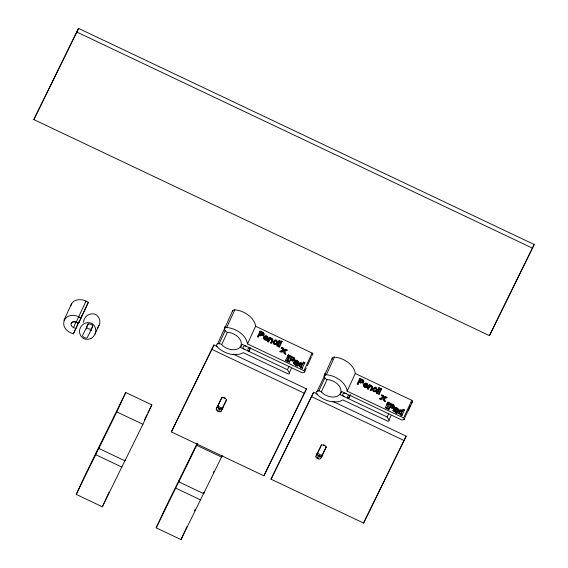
<?xml version="1.0" encoding="UTF-8"?>
<svg xmlns="http://www.w3.org/2000/svg" width="568" height="568" viewBox="0 0 568 568"><rect width="100%" height="100%" fill="white"/><g stroke="black" fill="none" stroke-linecap="round" stroke-linejoin="round"><path stroke-width="0.85" d="M295.928 365.288L296.29 364.542L294.33 364.223L293.429 362.909L294.181 361.908L295.885 362.114A7.512 5.559 26.2 0 0 297.085 362.412M298.065 365.494C297.682 362.576 303.085 362.689 301.998 365.458C300.401 368.199 298.498 363.314 301.317 363.626M301.821 365.593C299.514 370.492 296.269 360.694 301.672 362.824A1.981 1.47 26.2 0 1 302.673 363.946M366.772 387.667C370.031 385.963 362.846 382.931 364.322 385.8C364.606 386.261 365.125 386.56 365.657 386.623C367.83 385.878 366.907 387.965 365.018 387.056C359.523 384.238 369.079 380.347 367.688 386.006M276.375 342.902L276.779 341.957L276.41 341.446M376.037 390.173C376.761 384.11 369.924 392.097 376.719 391.004L375.988 392.154M70.851 305.882C72.583 298.022 83.027 298.633 88.367 302.282L78.49 323.384L76.119 322.269L76.517 321.417M277.156 343.164C277.617 334.595 268.21 345.813 276.836 343.988C276.453 343.576 272.072 343.81 274.763 340.899C276.112 340.204 277.063 341.73 277.191 342.788M376.825 390.429C377.081 381.455 367.858 393.929 376.719 391.004M81.054 318.179C65.568 307.991 55.181 327.906 73.336 333.87L78.178 323.561M372.509 389.939L373.467 388.427L375.022 388.221M311.889 355.859L312.393 354.759A1.299 0.873 24.7 0 0 312.933 353.985A1.299 0.873 24.7 0 0 312.088 353.04L255.628 326.266A18.368 12.361 24.7 0 0 234.804 309.851A3.593 2.414 24.7 0 0 233.696 309.972L232.589 310.817L224.403 329.035A1.91 1.285 24.7 0 0 224.601 329.561L224.715 329.852A12.006 8.08 24.7 0 0 225.155 330.69L226.241 331.762A3.514 2.364 24.7 0 0 227.477 332.273L227.647 332.323A11.814 7.952 24.7 0 1 240.491 340.26A11.814 7.952 24.7 0 1 236.032 349.498A11.814 7.952 24.7 0 1 221.69 344.669L221.406 344.449A3.543 2.386 24.7 0 0 220.341 343.874L218.737 343.675A12.475 8.399 24.7 0 0 217.927 343.825L217.544 343.924A1.924 1.292 24.7 0 0 216.841 344.187L216.465 345.656A3.536 2.378 24.7 0 0 216.919 346.551A18.368 12.361 24.7 0 0 242.586 352.984L243.203 352.636L287.813 373.794A1.321 0.887 24.7 0 0 289.155 373.808A1.321 0.887 24.7 0 0 289.304 372.807L291.334 368.398M232.589 310.817L232.518 311.385A1.91 1.285 24.7 0 0 232.624 311.747M411.551 403.124L412.063 402.023A1.299 0.873 24.7 0 0 412.602 401.256A1.299 0.873 24.7 0 0 411.75 400.312L355.291 373.531A18.368 12.361 24.7 0 0 334.467 357.123A3.593 2.414 24.7 0 0 333.359 357.244L332.252 358.081L324.065 376.3A1.91 1.285 24.7 0 0 324.264 376.832L324.378 377.116A12.006 8.08 24.7 0 0 324.818 377.954L325.904 379.034A3.514 2.364 24.7 0 0 327.147 379.545L327.317 379.587A11.814 7.952 24.7 0 1 340.154 387.532A11.814 7.952 24.7 0 1 335.702 396.769A11.814 7.952 24.7 0 1 321.36 391.934L321.076 391.714A3.543 2.386 24.7 0 0 320.011 391.139L318.399 390.94A12.475 8.399 24.7 0 0 317.59 391.089L317.207 391.196A1.924 1.292 24.7 0 0 316.504 391.459L316.127 392.921A3.536 2.378 24.7 0 0 316.582 393.816A18.368 12.361 24.7 0 0 342.866 399.9L387.475 421.058A1.321 0.887 24.7 0 0 388.817 421.073A1.321 0.887 24.7 0 0 388.966 420.079L390.997 415.662M332.252 358.081L332.181 358.649A1.91 1.285 24.7 0 0 332.386 359.182L332.422 359.288M367.389 386.574L367.326 385.04L366.026 383.897M266.087 338.358L267.059 338.819L267.45 338.031L264.851 336.796L264.099 338.393L264.305 339.387M366.772 385.324A1.938 1.434 26.2 0 1 366.701 386.077L367.113 385.296L364.521 384.067L363.74 385.878L364.422 387.099M392.779 410.614L393.61 409.883L395.186 410.124A7.512 5.559 26.2 0 0 396.386 410.423M267.684 339.416L267.833 338.258L267.23 337.186M272.938 342.341L274.032 341.027L275.714 341.07M397.884 412.077L399.126 410.657L400.972 410.834A1.981 1.47 26.2 0 1 401.974 411.956L402.357 411.218M297.149 362.256L296.155 361.234L295.005 362.1M370.194 390.422C371.316 388.981 372.998 385.679 370.201 385.871M268.025 338.734C269.381 334.822 262.572 334.737 263.296 338.776M396.798 409.563C397.075 408.435 394.888 407.923 394.874 409.493L393.794 408.818L394.156 408.08L395.236 408.747M271.589 342.802L272.917 339.309L271.767 338.216L270.219 338.187L270.46 337.662L269.793 337.349L269.402 338.145L270.07 338.457L269.828 338.975L270.46 337.662M270.716 342.738C271.923 341.212 273.101 338.4 270.538 338.606M371.6 387.411L371.209 388.207L371.188 387.135M98.846 448.436L99.407 447.137L76.24 494.409L102.339 506.791L125.514 459.512L124.953 460.811L98.846 448.436L116.809 411.906L125.741 392.495L151.841 404.87L142.909 424.289L124.953 460.811M178.813 481.863L179.318 480.684L156.2 527.842L181 539.6L204.118 492.449L203.607 493.627L178.813 481.863L197.508 443.736M75.807 322.432L73.535 327.53L75.906 328.652M272.69 340.466L272.413 341.013A4.139 3.06 26.2 0 0 272.548 340.601M297.781 364.216L297.753 364.28A4.558 3.372 26.2 0 0 297.44 365.615M370.932 390.77L372.587 387.135L372.075 385.864L369.882 385.452L370.123 384.934L369.456 384.614L367.801 388.164M397.451 411.488L397.422 411.544A4.558 3.372 26.2 0 0 397.103 412.886M78.625 322.589L79.101 321.545M33.839 119.571L78.554 28.4L534.161 244.481L532.479 248.152L489.446 335.645L33.839 119.571L78.554 28.4M63.914 320.366L71.454 303.944M80.216 319.706L78.49 323.398L76.119 322.262L85.995 301.154L85.754 301.644M73.336 333.87L78.363 322.951M88.367 302.282L80.706 318.669M94.998 334.062L99.052 325.237M76.24 494.409L85.165 474.997L125.741 392.495M102.339 506.791L109.127 492.037M233.1 354.077L306.5 388.881L263.9 475.799L171.351 431.907L213.951 344.996L217.146 346.508M171.351 431.907L213.951 344.996M217.544 343.924L225.106 327.395M219.205 343.633L225.297 330.399M224.474 328.46L225.574 327.622A3.593 2.414 24.7 0 1 226.689 327.502L234.804 309.851M221.69 344.669L227.271 332.529M156.2 527.842L164.684 509.397L197.06 443.551M226.547 399.922L221.016 411.204A1.952 1.313 24.7 0 1 218.673 411.544L217.494 410.991A1.952 1.313 24.7 0 1 216.316 408.974L221.811 397.6M216.316 408.974L222.017 397.323M289.304 372.807L287.493 369.725L240.562 347.467L242.124 344.293L302.105 372.743L304.278 372.409A1.299 0.873 24.7 0 0 304.817 371.635A1.299 0.873 24.7 0 0 303.972 370.691L247.506 343.917L255.607 326.259M217.494 410.991L218.85 408.051A1.952 1.313 24.7 0 1 217.665 406.035M221.591 398.246A1.952 1.313 24.7 0 1 223.934 397.898L224.19 397.351M218.673 411.544L220.022 408.605A1.952 1.313 24.7 0 0 222.365 408.264L226.511 399.829M226.291 400.468A1.952 1.313 24.7 0 0 225.106 398.459L225.361 397.905M221.016 411.204L222.365 408.264M248.706 351.194L250.232 347.886M250.488 348.219L248.99 351.464A2.627 1.768 24.7 0 1 247.932 349.008A2.627 1.768 24.7 0 1 250.531 348.333L250.552 348.291M257.553 336.618L260.123 331.087L262.373 332.152A5.921 4.381 26.2 0 1 263.268 332.628M258.227 337.321L260.669 332.053C264.809 332.138 262.906 337.094 259.839 333.863L259.185 335.234L259.562 335.418M267.819 341.588L269.793 337.349M268.678 341.673L269.757 339.387A3.514 2.599 26.2 0 1 270.105 338.84M181 539.6L186.9 526.77M203.607 493.627L222.308 455.493M277.454 346.437L279.534 341.971L278.796 341.616L276.715 346.089M278.796 341.616L277.106 345.294L277.844 345.642M277.795 345.706L279.534 341.971M279.676 346.615L282.062 341.489L281.316 341.134L278.604 346.984L278.994 346.189L279.733 346.544L279.342 347.332M285.47 360.829L287.593 356.264L288.849 356.86L286.726 361.425M288.487 357.606L287.223 357.002L288.253 354.822L289.517 355.419L289.105 356.306L287.081 360.666L285.832 360.084M287.855 361.56L290.489 355.887L292.896 357.024A8.925 6.596 26.2 0 1 294.103 357.662M289.219 362.157L290.326 359.792L291.185 360.197M292.974 359.281L292.939 360.155L292.087 360.389A4.942 3.656 26.2 0 1 291.1 359.977L290.369 359.65L291.427 357.407C293.159 357.471 294.174 359.807 292.641 359.672M287.493 369.725L289.013 366.417M298.328 363.03L297.391 365.025A4.558 3.372 26.2 0 0 297.085 366.062M301.317 363.541A1.981 1.47 26.2 0 1 302.304 364.691L303.546 362.079L304.81 362.675L302.176 368.355M301.004 367.773C302.339 366.566 297.284 367.035 300.188 364.436M300.841 368.121L301.466 366.821M303.972 370.691L312.088 353.04M304.782 371.302L306.308 367.993M307.324 365.785L311.378 356.96M263.9 475.799L306.5 388.881M332.77 401.342L406.17 436.153L363.57 523.064L271.021 479.172L313.621 392.261L317.611 394.149M271.021 479.172L313.621 392.261M317.207 391.196L325.712 373.446M324.775 375.725L325.279 374.624M318.875 390.905L324.96 377.663M324.136 375.732L325.244 374.894A3.593 2.414 24.7 0 1 326.351 374.766L334.467 357.123M321.36 391.934L326.941 379.8M326.295 447.002L320.679 458.468A1.952 1.313 24.7 0 1 318.336 458.816L317.164 458.255A1.952 1.313 24.7 0 1 315.978 456.246L321.481 444.872M315.978 456.246L321.509 444.957M388.966 420.079L387.156 416.99L340.232 394.739L341.787 391.565L401.768 420.008L403.94 419.674A1.299 0.873 24.7 0 0 404.48 418.9A1.299 0.873 24.7 0 0 403.635 417.956L347.176 391.182L355.277 373.524M317.164 458.255L318.513 455.316A1.952 1.313 24.7 0 1 317.334 453.3M321.261 445.511A1.952 1.313 24.7 0 1 323.597 445.17L323.852 444.616M318.336 458.816L319.692 455.87A1.952 1.313 24.7 0 0 322.028 455.529L326.181 447.094M325.954 447.74A1.952 1.313 24.7 0 0 324.775 445.724L325.024 445.17M320.679 458.468L322.028 455.529M348.376 398.459L349.895 395.15M350.52 394.682L348.681 398.693A2.627 1.768 24.7 0 1 347.595 396.272A2.627 1.768 24.7 0 1 350.2 395.598L350.222 395.562M357.073 384.195L359.792 378.352L362.043 379.424A5.921 4.381 26.2 0 1 362.931 379.893M358.067 384.195L360.339 379.317C364.5 379.481 362.569 384.28 359.509 381.128L358.848 382.505L359.232 382.683M367.375 389.08L369.456 384.614M368.405 388.817L369.42 386.659L369.03 387.447M370.073 386.084A1.732 1.278 26.2 0 0 369.505 386.254L369.732 385.729L369.065 385.409M376.719 392.616L378.458 388.888L379.204 389.236L377.124 393.702L379.204 389.236M378.6 393.525L380.986 388.405L381.724 388.753L379.346 393.88M385.132 408.094L387.916 402.094L389.179 402.691L388.775 403.571L388.15 404.87L386.893 404.274L387.511 402.975L388.775 403.571M386.396 408.697L388.519 404.125L387.255 403.529M387.674 408.498L390.152 403.152L392.559 404.295M388.938 409.294L389.996 407.057L390.848 407.462A8.449 6.248 26.2 0 0 392.24 408.044L391.877 408.775M390.031 406.915L391.089 404.672C393.738 405.005 393.361 407.852 391.75 407.654A4.942 3.656 26.2 0 1 390.763 407.249L390.031 406.915L390.401 406.177L391.118 406.518A4.175 3.088 26.2 0 0 392.232 406.965M387.156 416.99L388.682 413.681M401.988 411.956L403.216 409.343L404.473 409.947L401.839 415.62M401.335 410.089C399.872 409.13 398.033 410.494 398.09 412.127C397.685 414.257 401.171 414.079 400.873 414.647L402.059 415.208L401.69 415.946M403.635 417.956L411.75 400.312M403.94 419.674L404.451 418.573M404.956 417.466L410.536 405.332M408.442 410.565L412.503 401.739M363.57 523.064L406.17 436.153M489.446 335.645L534.161 244.481M80.968 317.334L81.288 316.681M81.529 316.184L81.849 315.531M88.054 323.724L86.734 326.408A1.952 1.313 24.7 0 0 87.919 328.425L89.091 328.978A1.952 1.313 24.7 0 0 91.434 328.638L92.754 325.954M144.428 419.944L147.162 414.391M147.943 412.808L151.841 404.87M260.123 331.087L259.732 331.875L261.145 332.543M257.411 336.93L257.801 336.135L258.618 336.526M260.669 332.053L260.279 332.848L260.847 333.118M262.877 333.416A5.921 4.381 26.2 0 0 261.983 332.954L262.373 332.152M260.705 335.958L261.372 334.587M261.798 333.565L262.189 332.77M265.547 340.147C269.573 338.244 266.754 341.048 264.816 339.515C262.664 338.599 263.992 335.496 266.129 336.54M267.279 340.232L267.961 338.869M267.713 341.815L268.103 341.02L268.841 341.375L268.451 342.17M269.367 340.182L269.757 339.387M271.937 340.147L271.547 340.942L271.589 339.948M270.524 343.15L270.915 342.362L271.66 342.71L271.27 343.505M275.508 344.499L276.353 343.292M194.554 510.845L195.335 509.255M213.277 472.768L214.058 471.177M277.049 343.739L276.666 344.535L275.963 344.087M281.316 341.134L280.926 341.929L281.671 342.284L282.062 341.489M283.773 350.697L284.178 349.874L283.609 348.255L281.778 347.389L281.373 348.212L283.205 349.079L283.773 350.697L285.306 350.08L285.711 349.256L287.621 350.165L284.703 351.152L284.298 351.975L285.179 354.283M283.205 349.079L283.609 348.255M281.778 347.389L282.878 350.229L282.474 351.052L280.109 351.862M288.253 354.822L287.884 355.568L289.147 356.164L289.517 355.419M290.489 355.887L290.127 356.626L292.527 357.769A8.925 6.596 26.2 0 1 293.734 358.408M287.706 361.894L288.068 361.149L289.41 361.781L289.048 362.526M291.427 357.407L291.1 358.167M290.326 359.792L289.964 360.531L290.553 360.815M290.369 359.65L290.738 358.905L291.455 359.246A4.175 3.088 26.2 0 0 292.563 359.693M292.215 361.511L292.577 360.765A8.449 6.248 26.2 0 1 291.192 360.183M294.877 363.463L295.239 362.725A2.861 2.116 26.2 0 1 295.978 362.874L296.453 362.98A4.516 3.344 26.2 0 0 296.787 363.051L296.688 362.405M296.418 363.797L297.085 362.398M295.9 365.778L296.269 365.032L297.525 365.636L297.163 366.374M302.325 364.691L302.687 363.946M303.546 362.079L303.184 362.824L304.448 363.421L304.81 362.675M302.027 368.682L302.389 367.936L301.21 367.382M359.792 378.352L359.402 379.147L360.524 379.68M360.339 379.317L359.949 380.113L360.417 380.34M357.89 384.586L358.28 383.79L357.464 383.407M362.54 380.688A5.921 4.381 26.2 0 0 361.646 380.219L362.043 379.424M360.368 383.222L361.035 381.852M361.461 380.83L361.851 380.042M364.954 387.355L366.033 387.234L366.651 386.268M369.498 386.247L370.123 384.934M368.121 389.435L368.504 388.64L367.766 388.292M372.36 387.731L372.075 388.278A4.139 3.06 26.2 0 0 372.217 387.866M374.624 391.856L376.016 390.564M376.378 393.354L376.769 392.559L377.514 392.914M378.458 388.888L378.068 389.676L378.813 390.031M380.986 388.405L380.595 389.201L381.334 389.549L381.724 388.753M378.267 394.249L378.657 393.454L379.403 393.809L379.012 394.604M384.848 401.548L383.961 399.24L384.366 398.416L387.291 397.43L385.374 396.521L384.969 397.344L383.443 397.962L382.868 396.35L383.272 395.527L381.447 394.661L382.548 397.501L382.143 398.317L379.779 399.126M383.443 397.962L383.847 397.139L385.374 396.521M387.916 402.094L387.553 402.833L388.81 403.436L389.179 402.691M390.152 403.152L389.79 403.898L392.197 405.041A8.925 6.596 26.2 0 1 393.404 405.68M387.369 409.159L387.738 408.413L389.08 409.052L388.711 409.798M391.089 404.672L390.727 405.417L391.082 405.587M389.996 407.057L389.946 407.952M394.909 409.99L394.54 410.735A2.861 2.116 26.2 0 1 395.03 410.806M395.591 412.553L395.96 411.807L394.078 411.537L393.091 410.245L393.809 409.187L395.555 409.379A7.512 5.559 26.2 0 0 396.748 409.677L396.081 411.062A4.516 3.344 26.2 0 1 395.754 410.991L395.591 410.948M395.569 413.042L395.931 412.304L397.195 412.9L396.826 413.646M403.216 409.343L402.847 410.089L404.111 410.685L404.473 409.947M400.511 415.393L401.136 414.086M267.563 339.678L266.08 338.989M363.222 384.777L364.109 383.847L365.352 383.691M375.59 391.409L376.286 391.771M293.379 362.909L295.523 362.853M266.946 339.039L265.086 338.997L264.574 337.3L267.947 338.897M374.042 388.959L373.368 391.061M400.177 411.608C396.656 414.093 402.989 415.251 401.683 411.374C397.231 408.875 400.838 417.075 401.285 412.077M90.894 338.443L88.196 339.316L85.385 339.188A5.254 3.536 24.7 0 1 82.552 337.846L80.684 335.759L79.705 333.139A16.224 10.92 24.7 0 1 79.847 329.206L80.337 327.899A24.985 16.813 24.7 0 1 80.819 326.948L81.387 326.075A16.224 10.92 24.7 0 1 84.426 323.511L87.138 322.645L89.943 322.773A5.254 3.536 24.7 0 1 92.783 324.115M278.888 341.084L279.854 341.659M378.558 388.349L379.516 388.924L378.551 389.208M274.621 341.581L273.705 342.632L273.769 343.903M284.178 349.874L285.711 349.256M282.878 350.229L279.726 351.308L281.643 352.217L283.411 351.542L284.05 353.36L285.881 354.226L284.703 351.152M382.548 397.501L379.396 398.573L381.305 399.481L383.08 398.807L383.712 400.625L385.544 401.491L384.366 398.416M225.808 326.231L225.617 326.295A1.924 1.292 24.7 0 0 224.956 326.543L224.58 328.006A3.536 2.378 24.7 0 0 224.665 328.24M300.351 364.379L300.728 364.336M322.574 455.955L321.559 455.983M223.281 407.93L220.498 407.54L217.736 405.666M222.606 409.407L219.823 409.01L217.061 407.135M322.943 455.202L320.167 454.812L317.406 452.93M91.356 330.569L89.936 330.469M221.889 408.719L222.393 408.719M392.31 406.936L392.786 406.83L392.545 406.425M321.531 456.679L318.889 456.033L316.724 454.4M261.585 335.61L262.686 335.319L262.707 334.169M276.765 342.113L277.546 342.369M376.428 389.378L377.216 389.634M361.007 382.796L362.285 382.669L362.349 381.398M274.529 344.485L274.039 344.201M261.074 335.425L259.448 334.651M76.865 32.071L532.479 248.152M261.564 332.749L261.983 332.947M360.95 379.878L361.653 380.212M278.405 342.412L279.144 342.767M259.576 334.445L262.551 335.603A1.448 1.072 26.2 0 0 263.041 335.546M359.239 381.71L362.221 382.868A1.448 1.072 26.2 0 0 362.704 382.818M359.118 381.923L360.453 382.555M265.76 338.209L264.461 337.591A1.505 1.108 26.2 0 1 265.519 337.009M364.131 384.855L365.267 385.395M365.586 385.551L366.395 385.935M264.191 338.095L265.029 338.493M363.854 385.36L364.273 385.558M366.168 386.46L367.219 386.957M370.584 389.627L371.323 389.975M285.306 350.08L286.577 350.683M381.646 395.768L382.868 396.35M384.969 397.344L386.247 397.948M287.848 355.703L289.105 356.306M287.479 356.448L288.743 357.045M387.149 403.72L388.405 404.317M385.495 407.355L386.758 407.952M211.928 349.405L304.469 393.297M311.591 396.67L404.139 440.562M223.934 397.898L225.106 398.459M323.597 445.17L324.775 445.724M218.85 408.051L220.022 408.605M318.513 455.316L319.692 455.87M196.769 445.34L221.57 457.098M116.809 411.906L142.909 424.289M175.725 488.139L200.525 499.897M95.758 454.712L121.864 467.088M78.689 317.036L79.35 317.37M264.887 339.912L264.383 339.501M375.767 388.519L376.215 388.817M266.69 336.788L267.152 337.115M373.943 391.629L373.474 391.224M295.573 361.482L294.494 360.808L294.132 361.553L294.529 361.802M366.261 387.064L366.949 387.497M266.598 339.799L267.237 340.204M396.18 409.535L396.45 410.266A4.516 3.344 26.2 0 1 396.116 410.245L395.64 410.124A2.861 2.116 26.2 0 0 394.902 409.968M92.797 324.122L94.643 326.202L95.623 328.822M86.208 328.702L86.592 329.014M376.279 388.867L376.847 389.911M316.951 453.562L317.264 453.946M217.281 406.297L217.601 406.681M71.305 325.407L71.383 325.556A3.784 2.549 24.7 0 0 73.528 327.537M383.272 395.527L383.847 397.139M324.25 375.27L324.619 373.808A1.924 1.292 24.7 0 1 325.279 373.559M90.901 338.45A16.224 10.92 24.7 0 0 93.94 335.887L94.508 335.014A24.744 16.657 24.7 0 0 95.133 333.743L95.481 332.763A16.224 10.92 24.7 0 0 95.637 328.829M97.341 327.864A16.224 10.92 24.7 0 0 98.001 327.061L98.569 326.188A24.744 16.657 24.7 0 0 99.194 324.917L99.542 323.938A16.224 10.92 24.7 0 0 99.698 320.004L98.697 317.377L96.851 315.297A5.254 3.536 24.7 0 0 95.502 314.48A5.254 3.536 24.7 0 0 94.004 313.948L91.192 313.82L88.494 314.693A16.224 10.92 24.7 0 0 85.448 317.249L84.88 318.13A24.985 16.813 24.7 0 0 84.391 319.074L83.908 320.38A16.224 10.92 24.7 0 0 83.595 322.432M71.369 325.556A4.579 3.081 24.7 0 1 71.263 323.199M226.689 327.502A18.368 12.361 24.7 0 1 247.492 343.91M244.78 349.469A2.627 1.768 24.7 0 1 243.182 346.757A2.627 1.768 24.7 0 1 246.342 346.295M262.956 333.352A2.215 1.64 26.2 0 1 263.225 335.901M263.346 332.557A2.215 1.64 26.2 0 1 262.949 335.383M267.066 337.797A1.505 1.108 26.2 0 1 267.201 338.038M267.109 338.059A1.938 1.434 26.2 0 1 267.031 338.805M267.485 337.222A1.938 1.434 26.2 0 1 267.421 338.017M264.887 336.81A1.505 1.108 26.2 0 1 266.172 336.235A1.505 1.108 26.2 0 1 267.571 337.2M269.431 340.204A2.329 1.725 26.2 0 1 270.041 339.366M269.843 338.989A1.732 1.278 26.2 0 1 270.616 338.805M271.277 338.926A1.732 1.278 26.2 0 1 272.626 340.623M293.635 358.5A2.322 1.718 26.2 0 1 294.132 360.9M293.997 357.755A2.322 1.718 26.2 0 1 294.671 359.885A2.322 1.718 26.2 0 1 292.577 360.666M296.276 364.031A2.258 1.668 26.2 0 1 295.694 364.805M295.53 364.62A0.831 0.611 26.2 0 1 294.444 364.138A0.831 0.611 26.2 0 1 294.806 363.335M296.716 363.158A7.512 5.559 26.2 0 1 295.523 362.838M294.401 361.134A2.45 1.81 26.2 0 1 296.723 361.276M296.666 361.397A3.358 2.485 26.2 0 1 297.909 362.128M297.866 362.164A1.399 1.037 26.2 0 1 298.243 362.881A4.636 3.429 26.2 0 1 297.937 363.761M294.338 360.694A2.45 1.81 26.2 0 1 297.092 360.531M297.036 360.652A3.358 2.485 26.2 0 1 298.271 361.39M298.228 361.418A1.399 1.037 26.2 0 1 298.612 362.135A4.636 3.429 26.2 0 1 298.306 363.023M295.935 363.861A0.831 0.611 26.2 0 1 294.82 363.413A0.831 0.611 26.2 0 1 295.168 362.59M296.638 363.286A2.258 1.668 26.2 0 1 296.098 364.038M326.351 374.766A18.368 12.361 24.7 0 1 347.154 391.175M344.442 396.734A2.627 1.768 24.7 0 1 342.852 394.022A2.627 1.768 24.7 0 1 346.004 393.56M362.625 380.617A2.215 1.64 26.2 0 1 363.016 383.073M363.016 379.829A2.215 1.64 26.2 0 1 362.618 382.647M364.159 384.87A1.505 1.108 26.2 0 1 364.933 384.295M366.729 385.061A1.505 1.108 26.2 0 1 366.871 385.31M367.155 384.486A1.938 1.434 26.2 0 1 367.084 385.281M364.55 384.082A1.505 1.108 26.2 0 1 365.835 383.499A1.505 1.108 26.2 0 1 367.24 384.472M369.101 387.475A2.329 1.725 26.2 0 1 369.754 386.602M369.427 386.659A3.514 2.599 26.2 0 1 369.768 386.105M370.599 386.105A1.732 1.278 26.2 0 1 372.296 387.887M393.297 405.765A2.322 1.718 26.2 0 1 393.837 408.122M392.552 404.31A8.925 6.596 26.2 0 1 393.766 404.934M393.667 405.019A2.322 1.718 26.2 0 1 394.341 407.157A2.322 1.718 26.2 0 1 392.247 407.93M393.638 408.704A2.45 1.81 26.2 0 1 396.386 408.541M395.939 411.296A2.258 1.668 26.2 0 1 395.363 412.07M395.2 411.885A0.831 0.611 26.2 0 1 394.107 411.402A0.831 0.611 26.2 0 1 394.469 410.6M396.336 408.662A3.358 2.485 26.2 0 1 397.572 409.4M397.529 409.429A1.399 1.037 26.2 0 1 397.912 410.146M397.912 410.153A4.636 3.429 26.2 0 1 397.6 411.033M396.762 413.213A4.558 3.372 26.2 0 1 397.053 412.29L397.99 410.302A4.636 3.429 26.2 0 0 398.282 409.407A1.399 1.037 26.2 0 0 397.891 408.683M394 407.959A2.45 1.81 26.2 0 1 396.755 407.803M396.698 407.923A3.358 2.485 26.2 0 1 397.934 408.655M395.605 411.133A0.831 0.611 26.2 0 1 394.483 410.678A0.831 0.611 26.2 0 1 394.838 409.855M396.308 410.55A2.258 1.668 26.2 0 1 395.761 411.303M401.349 410.068A1.981 1.47 26.2 0 1 402.336 411.218M279.037 340.615C279.925 342.703 280.798 339.21 279.037 340.615M378.707 387.887C379.609 389.975 380.418 386.474 378.707 387.887M87.955 324.498L82.68 335.234A1.952 1.313 24.7 0 0 83.858 337.25L85.037 337.804A1.952 1.313 24.7 0 0 87.373 337.463L92.655 326.728A1.952 1.313 24.7 0 0 91.469 324.719L90.298 324.158A1.952 1.313 24.7 0 0 87.955 324.498M76.147 322.191A4.111 2.769 24.7 0 0 71.39 323.256A4.175 2.812 24.7 0 1 76.147 322.177"/></g></svg>
